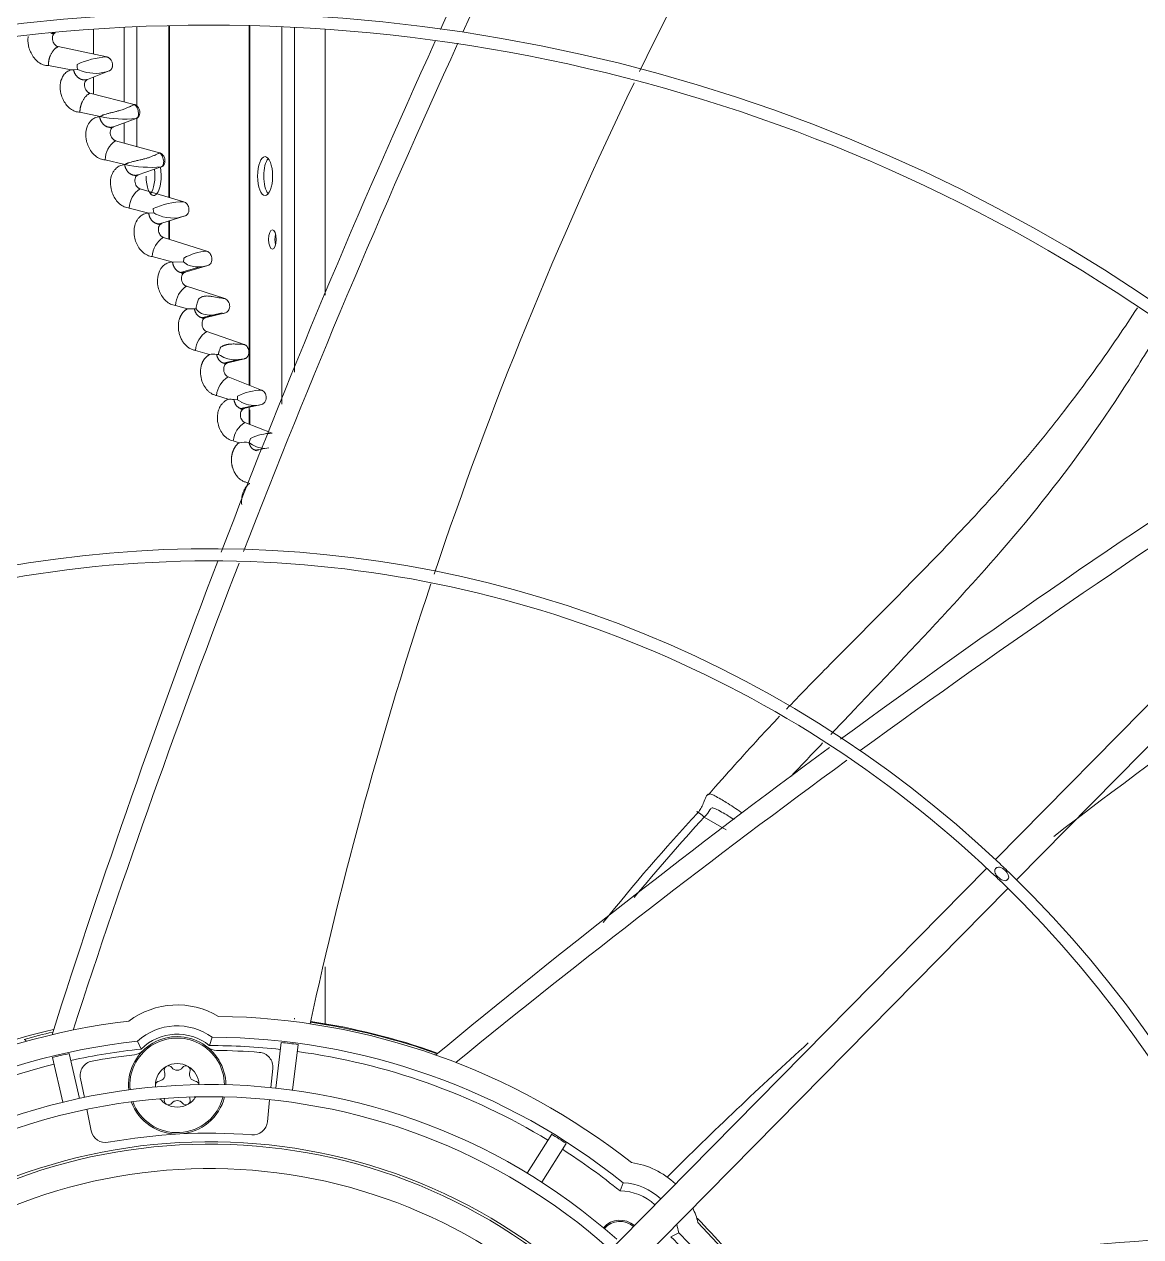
# Model space of a CAD drawing. Header units: millimetres. Extents: x 113490 to 142599, y -20467 to 115.
# Drawn here: x 131258.2 to 131487.5, y -11265.2 to -11016.3 of the extents above; entities that cross this region are included whole.
import ezdxf

# ---------------------------------------------------------------- set-up
doc = ezdxf.new("R2010")
doc.units = ezdxf.units.MM
doc.layers.add('DV3_0', color=7, linetype='Continuous')

msp = doc.modelspace()

# ---------------------------------------------------------------- linework, layer by layer
at = {"layer": 'DV3_0', "color": 7, "linetype": 'Continuous', "lineweight": 15}
for p, q in [((131272.43, -11022.44), (131272.43, -11017.32)), ((131288.09, -11051.89), (131288.09, -11016.59)), ((131304.39, -11016.59), (131304.39, -11090.41)), ((131320.05, -11071.94), (131320.05, -11017.32)), ((131265.19, -11020.9), (131275.19, -11023.02)), ((131263.21, -11024.81), (131267.87, -11025.66)), ((131269.11, -11025.08), (131269.1, -11024.59)), ((131269.18, -11025.58), (131269.11, -11025.08)), ((131269.18, -11025.58), (131268.37, -11025.66)), ((131270.35, -11026.02), (131269.18, -11025.58)), ((131275.67, -11025.89), (131271.26, -11027.62)), ((131272.43, -11030.64), (131272.43, -11027.16)), ((131271.74, -11030.47), (131280.84, -11032.77)), ((131610.36, -11032.9), (131457.62, -11187.79)), ((131269.67, -11034.38), (131273.8, -11035.28)), ((131273.8, -11035.28), (131273.72, -11035.3)), ((131281.24, -11035.65), (131276.58, -11037.37)), ((131461.94, -11191.95), (131614.66, -11037.08)), ((131276.99, -11040.22), (131286.03, -11042.71)), ((131274.86, -11044.17), (131278.91, -11045.12)), ((131278.91, -11045.12), (131278.86, -11045.13)), ((131286.37, -11045.59), (131281.66, -11047.22)), ((131282.01, -11050.09), (131291, -11052.76)), ((131279.81, -11054.05), (131283.84, -11055.07)), ((131283.84, -11055.07), (131283.79, -11055.09)), ((131284.82, -11055.04), (131283.84, -11055.07)), ((131284.72, -11054.35), (131284.71, -11054.16)), ((131284.75, -11054.64), (131284.72, -11054.35)), ((131284.82, -11055.04), (131284.75, -11054.64)), ((131285.28, -11055.27), (131284.82, -11055.04)), ((131291.27, -11055.65), (131286.51, -11057.18)), ((131288.09, -11060.47), (131288.09, -11056.68)), ((131286.8, -11060.06), (131295.74, -11062.92)), ((131284.53, -11064.02), (131288.56, -11065.12)), ((131290.95, -11065.09), (131288.69, -11065.13)), ((131290.31, -11067.3), (131294.34, -11066.12)), ((131295.94, -11065.83), (131291.3, -11067.21)), ((131291.54, -11070.1), (131299.41, -11072.63)), ((131289.28, -11074.03), (131291.79, -11074.72)), ((131293.18, -11074.72), (131291.79, -11074.72)), ((131293.53, -11074.72), (131293.17, -11074.72)), ((131294.63, -11076.57), (131298.9, -11075.59)), ((131299.54, -11075.56), (131295.57, -11076.49)), ((131295.71, -11079.4), (131303.39, -11082.05)), ((131293.4, -11083.28), (131296.27, -11084.12)), ((131298.14, -11084.11), (131297.75, -11084.11)), ((131298.52, -11084.34), (131298.14, -11084.11)), ((131298.27, -11083.34), (131298.38, -11083.07)), ((131299.14, -11085.89), (131301.93, -11085.23)), ((131303.47, -11084.98), (131300.03, -11085.81)), ((131303.47, -11084.98), (131301.63, -11085.24)), ((131300.09, -11088.72), (131306.98, -11091.43)), ((131297.71, -11092.53), (131300.09, -11093.31)), ((131302.03, -11093.03), (131302.04, -11092.64)), ((131302.05, -11093.4), (131301.3, -11093.36)), ((131302.05, -11093.4), (131302.03, -11093.03)), ((131302.78, -11093.86), (131302.05, -11093.4)), ((131302.61, -11095.2), (131305.48, -11094.58)), ((131306.97, -11094.36), (131303.51, -11095.13)), ((131304.39, -11094.82), (131304.39, -11098.4)), ((131303.52, -11098.06), (131309.16, -11100.29)), ((131301.13, -11101.84), (131302.34, -11102.24)), ((131304.4, -11102.19), (131304.52, -11101.75)), ((131304.52, -11101.75), (131304.68, -11101.34)), ((131305.58, -11103.73), (131308.46, -11103.28)), ((131303.87, -11110.37), (131304.54, -11110.61)), ((131397.85, -11179.08), (131402.33, -11181.72)), ((131455.86, -11189.57), (131305.36, -11342.19)), ((131310.28, -11345.75), (131460.19, -11193.73)), ((131320.05, -11221.52), (131320.05, -11209.81)), ((131296.24, -11225.99), (131296.81, -11224.29)), ((131282.23, -11226.72), (131281.48, -11225.09)), ((131311.01, -11225.36), (131309.86, -11234.73)), ((131314.48, -11225.79), (131313.33, -11235.15)), ((131264.07, -11228.43), (131266.19, -11237.63)), ((131267.48, -11227.64), (131269.6, -11236.84)), ((131309.26, -11230.68), (131308.86, -11234.62)), ((131270.58, -11236.63), (131269.77, -11232.75)), ((131308.61, -11237.11), (131308.16, -11241.63)), ((131272.01, -11243.52), (131271.09, -11239.08)), ((131366.52, -11244.21), (131361.52, -11252.22)), ((131369.49, -11246.07), (131364.49, -11254.07)), ((131380.57, -11255.85), (131381.19, -11254.17)), ((131390.99, -11265.24), (131392.6, -11264.44))]:
    msp.add_line(p, q, dxfattribs=at)
at = {"layer": 'DV3_0', "color": 7, "linetype": 'Continuous', "lineweight": 20}
for p, q in [((131278.74, -11032.24), (131278.74, -11016.94)), ((131281.36, -11033.06), (131281.36, -11016.81)), ((131287.93, -11051.84), (131287.93, -11016.59)), ((131304.55, -11090.47), (131304.55, -11016.59)), ((131311.12, -11094.34), (131311.12, -11016.81)), ((131313.74, -11087.77), (131313.74, -11016.94)), ((131278.74, -11040.7), (131278.74, -11036.57)), ((131281.36, -11041.42), (131281.36, -11035.57)), ((131287.93, -11060.42), (131287.93, -11056.73)), ((131304.55, -11098.47), (131304.55, -11095.49)), ((131313.74, -11220.58), (131313.74, -11220.38))]:
    msp.add_line(p, q, dxfattribs=at)
at = {"layer": 'DV3_0', "color": 7, "linetype": 'Continuous', "lineweight": 15}
for centre, radius, start, end in [((131296.24, -11359.99), 551.5, 15.4775, 74.5225), ((131296.24, -11359.99), 456, 45.9967, 135.345), ((131296.24, -11359.99), 453.5, 90, 135.5593), ((131296.24, -11359.99), 453.5, 45.9921, 90), ((133017.83, -11783.04), 1840.9, 151.96336, 155.42218), ((133095.01, -11818.41), 1921.39, 152.07515, 155.37903), ((131296.24, -11359.99), 457, 46.1533, 71.5308), ((132169.24, -11406.96), 872.25, 146.8819, 154.10499), ((131296.24, -11359.99), 346, 46.4603, 135.3186), ((131296.24, -11359.99), 343.5, 90, 135.6595), ((131296.24, -11359.99), 343.5, 46.1768, 90), ((131264.26, -11017.29), 1.01, 237.3185, 274.2111), ((133017.83, -11783.04), 1840.9, 155.5057, 159.04474), ((133095.01, -11818.41), 1921.39, 155.45411, 158.83061), ((131276.03, -11038.94), 15.94, 93.0225, 115.8037), ((131268.18, -11031.74), 6.08, 88.2156, 92.9435), ((131272.83, -11018.02), 8.37, 252.8205, 289.8805), ((132169.24, -11406.96), 872.25, 154.27465, 161.43083), ((131278.77, -11010.44), 25.33, 258.6846, 275.5926), ((131276.17, -11036.72), 0.892, 234.0269, 274.1956), ((131279.54, -11044.15), 4.67, 122.9395, 180.3161), ((131284.19, -11020.86), 24.83, 257.7251, 275.0524), ((131281.24, -11046.62), 0.85, 232.3055, 274.4729), ((131284.63, -11054.13), 4.82, 122.93, 179.0377), ((131291.15, -11068.3), 15.54, 90.5595, 114.5067), ((131288.72, -11048.53), 7.57, 242.9588, 289.7405), ((131286.08, -11056.64), 0.798, 230.1456, 274.5886), ((131289.44, -11064.19), 4.91, 122.562, 177.9785), ((131288.28, -11068.84), 3.73, 83.6363, 85.6103), ((131297.38, -11065.36), 6.43, 173.7436, 177.5751), ((131296.53, -11065.28), 5.58, 169.9864, 173.5772), ((131296.28, -11073.44), 10.53, 92.977, 119.9222), ((131294.18, -11074.23), 4.9, 122.5708, 177.6361), ((131298.79, -11074.97), 5.25, 155.3579, 164.2643), ((131299.19, -11075.1), 5.67, 164.1449, 176.1971), ((131295.57, -11073.5), 2.38, 211.0548, 246.3315), ((131296.64, -11069.94), 6.08, 250.5416, 281.6366), ((131296.47, -11064.61), 11.37, 277.0844, 285.6697), ((131298.39, -11083.62), 5, 122.4652, 176.1927), ((131304.04, -11085.54), 6.18, 151.3363, 156.4381), ((131297.08, -11089.99), 5.93, 83.4895, 97.7815), ((131301.83, -11078.67), 6.57, 239.7121, 268.2407), ((131302.86, -11093.1), 5.19, 122.293, 173.6198), ((131307.06, -11102.41), 10.97, 90.3743, 117.168), ((131300.45, -11099.24), 5.93, 81.7806, 93.4834), ((131305.47, -11089.15), 5.43, 240.2883, 286.0903), ((131306.28, -11102.44), 5.18, 122.1683, 173.2983), ((132515.82, -12646.64), 1840.9, 122.79433, 126.30553), ((131303.52, -11108.08), 5.96, 81.5356, 101.4495), ((131307.88, -11097.9), 5.52, 230.9286, 267.3042), ((131309.26, -11110.75), 10.47, 90.5253, 115.9355), ((132561.63, -12718.12), 1921.39, 122.74609, 126.08801), ((131296.24, -11359.99), 236, 46.5586, 135.2674), ((131296.24, -11359.99), 233.5, 90, 135.7261), ((133017.83, -11783.04), 1840.9, 159.10826, 162.31372), ((133095.01, -11818.41), 1921.39, 158.90776, 161.94183), ((131296.24, -11359.99), 233.5, 46.5418, 90), ((132005.25, -11871.46), 872.22, 121.56134, 127.88902), ((132169.24, -11406.96), 872.25, 161.57137, 167.7255), ((132515.82, -12646.64), 1840.9, 126.39449, 129.58672), ((132561.63, -12718.12), 1921.39, 126.18988, 129.21483), ((131698.32, -11457.86), 411.46, 137.1813, 141.3215), ((131708.1, -11463.88), 421.15, 137.4489, 140.4249), ((131296.24, -11359.99), 236, 45.7307, 46.5586), ((131296.24, -11359.99), 233.5, 45.8392, 46.5418), ((131296.24, -11359.99), 236, 45.7088, 45.7307), ((131296.24, -11359.99), 236, 317.0271, 45.7088), ((131296.24, -11359.99), 233.5, 316.4663, 45.8392), ((131289.64, -11234.16), 16.5, 59.1138, 126.8862), ((131296.24, -11359.99), 140, 96.7677, 134.2323), ((131289.64, -11234.16), 12.2, 54.0148, 131.9852), ((131296.24, -11359.99), 140, 51.7677, 89.2323), ((131296.24, -11359.99), 140.5, 70.6035, 81.4839), ((131292.49, -11348.69), 129.1, 102.6466, 114.718), ((131296.24, -11359.99), 140.5, 103.2172, 105.6896), ((131289.64, -11234.16), 10, 0.7258, 185.2742), ((131289.64, -11234.16), 10.5, 51.1098, 134.8902), ((131296.24, -11359.99), 135.7, 51.2429, 89.7571), ((131296.24, -11359.99), 135.7, 96.2429, 134.7571), ((131296.24, -11359.99), 134, 95.9991, 102.2517), ((131280.52, -11224.9), 3, 276.6363, 314.568), ((131297.75, -11224), 3, 231.432, 269.3637), ((131296.24, -11359.99), 134, 83.7483, 90.0009), ((131296.24, -11359.99), 133, 85.5723, 89.3637), ((132005.25, -11871.46), 872.22, 132.21456, 134.84001), ((131272.71, -11232.14), 3, 100.4277, 191.75), ((131296.24, -11359.99), 133, 96.6363, 100.4277), ((131289.64, -11234.16), 4.48, 90, 120), ((131289.64, -11234.16), 4.47, 60, 90), ((131306.27, -11230.38), 3, 354.25, 85.5723), ((131296.24, -11359.99), 134, 58.7483, 82.2517), ((131296.24, -11359.99), 134, 103.7483, 127.2517), ((131289.64, -11234.16), 4.47, 120, 180), ((131285.77, -11231.93), 1.36, 277.5224, 22.4776), ((131287.85, -11231.06), 0.895, 120, 202.4776), ((131287.85, -11231.06), 0.895, 37.5224, 120), ((131289.64, -11229.69), 1.36, 217.5224, 322.4776), ((131291.43, -11231.06), 0.895, 60, 142.4776), ((131289.64, -11234.16), 4.48, 1.9825, 60), ((131291.43, -11231.06), 0.895, 337.5224, 60), ((131293.52, -11231.93), 1.36, 157.5224, 262.4776), ((131296.24, -11359.99), 126, 48.3991, 135.1791), ((131286.06, -11234.16), 0.895, 97.5224, 180), ((131289.64, -11234.16), 4.47, 180, 184.0175), ((131286.06, -11234.16), 0.895, 180, 200.2402), ((131293.22, -11234.16), 0.895, 9.9487, 82.4776), ((131296.24, -11359.99), 123.5, 90, 135.9997), ((131289.64, -11234.16), 10, 199.6905, 346.3095), ((131289.64, -11234.16), 4.47, 217.8113, 240), ((131287.85, -11237.26), 0.895, 157.5224, 240), ((131285.77, -11236.4), 1.36, 337.5224, 341.5363), ((131289.64, -11234.16), 4.48, 300, 328.1887), ((131291.43, -11237.26), 0.895, 300, 22.4776), ((131293.52, -11236.4), 1.36, 186.618, 202.4776), ((131296.24, -11359.99), 123.5, 48.3006, 90), ((131287.85, -11237.26), 0.895, 240, 322.4776), ((131289.64, -11234.16), 4.48, 240, 300), ((131289.64, -11238.64), 1.36, 37.5224, 142.4776), ((131291.43, -11237.26), 0.895, 217.5224, 300), ((131305.17, -11241.33), 3, 265.6946, 354.25), ((131274.95, -11242.91), 3, 191.75, 280.3054), ((131296.24, -11359.99), 116, 85.6946, 100.3054), ((131296.24, -11359.99), 114.25, 48.4114, 135.1695), ((131296.24, -11359.99), 113.75, 48.4247, 135.086), ((131296.24, -11359.99), 134, 50.9991, 57.2517), ((131380.55, -11266.35), 16.5, 46.3964, 81.8862), ((131380.55, -11266.35), 12.2, 46.7471, 86.9852), ((131380.55, -11266.35), 10.5, 46.9653, 89.8902), ((131380.55, -11266.35), 16.5, 14.1138, 25.142), ((131380.55, -11266.35), 4.5, 49.0529, 138), ((131296.24, -11359.99), 140.5, 37.8001, 44.5323), ((131380.55, -11266.35), 4.25, 49.2681, 138.9663), ((131380.55, -11266.35), 12.2, 9.0148, 17.4816), ((131296.24, -11359.99), 135.7, 6.2429, 44.7571), ((131296.24, -11359.99), 140, 6.7677, 44.2323), ((131296.24, -11359.99), 134, 38.7483, 45.0009), ((131626.61, -13101.74), 1840.9, 93.67624, 96.85972)]:
    msp.add_arc(centre, radius, start, end, dxfattribs=at)
at = {"layer": 'DV3_0', "color": 7, "linetype": 'Continuous', "lineweight": 20}
for centre, radius, start, end in [((131296.24, -11359.99), 461.75, 46.1456, 74.9574), ((131296.24, -11359.99), 140.35, 70.5208, 81.4905), ((131289.64, -11234.16), 9.71, 0.7926, 185.2074), ((131289.64, -11234.16), 9.71, 200.0694, 345.9306), ((131296.24, -11359.99), 108.75, 48.5638, 135.4011)]:
    msp.add_arc(centre, radius, start, end, dxfattribs=at)
at = {"layer": 'DV3_0', "color": 7, "linetype": 'Continuous', "lineweight": 15}
for centre, major_axis in [((131307.68, -11047.49), (0, -4)), ((131309.19, -11060.49), (0, -2))]:
    msp.add_ellipse(centre, major_axis=major_axis, ratio=0.386711, dxfattribs=at)
for centre, major_axis, ratio, start_param, end_param in [((131308.97, -11047.49), (0, -4), 0.386711, 3.572097, 5.852681), ((131284.8, -11047.49), (0, -4), 0.386711, 4.712389, 6.283185), ((131283.51, -11047.49), (0, -4), 0.386711, 0.430504, 1.935039), ((131284.8, -11047.49), (0, -4), 0.386711, 0, 2.053466), ((131310.48, -11060.49), (0, -2), 0.386711, 4.129099, 5.295679), ((131312.25, -11229.6), (21.65, -2.66), 0.186545, 1.490488, 1.651105), ((131266.69, -11231.99), (21.26, 4.91), 0.186545, 1.490488, 1.651105), ((131365.85, -11248.58), (18.5, -11.56), 0.186545, 1.490488, 1.651105)]:
    msp.add_ellipse(centre, major_axis=major_axis, ratio=ratio, start_param=start_param, end_param=end_param, dxfattribs=at)
at = {"layer": 'DV3_0', "color": 7, "linetype": 'Continuous', "lineweight": 20}
msp.add_ellipse((131258.38, -11225.21), major_axis=(-0.135, 0.481), ratio=0.498743, start_param=4.711945, end_param=6.283185, dxfattribs=at)
at = {"layer": 'DV3_0', "color": 7, "linetype": 'Continuous', "lineweight": 15}
for points, knots in [([(131263.69, -11018.15), (131263.73, -11018.16), (131263.81, -11018.17), (131263.92, -11018.17), (131264.05, -11018.17), (131264.17, -11018.16), (131264.3, -11018.15), (131264.42, -11018.12), (131264.54, -11018.09), (131264.62, -11018.07), (131264.66, -11018.05)], [0.7345722, 0.7345722, 0.7345722, 0.7345722, 0.7635849, 0.797214, 0.8309102, 0.8646595, 0.8984503, 0.9322737, 0.9661242, 1, 1, 1, 1]), ([(131264.66, -11018.05), (131264.64, -11018.06), (131264.59, -11018.08), (131264.52, -11018.12), (131264.46, -11018.16), (131264.4, -11018.21), (131264.31, -11018.3), (131264.2, -11018.44), (131264.1, -11018.64), (131264.04, -11018.88), (131264, -11019.23), (131264.06, -11019.7), (131264.25, -11020.12), (131264.44, -11020.4), (131264.58, -11020.56), (131264.73, -11020.69), (131264.88, -11020.78), (131265.04, -11020.86), (131265.14, -11020.89), (131265.19, -11020.9)], [0, 0, 0, 0, 0.024624, 0.049155, 0.073731, 0.098492, 0.123573, 0.188662, 0.254835, 0.324776, 0.395743, 0.542434, 0.68507, 0.744419, 0.803054, 0.853511, 0.90333, 0.951912, 1, 1, 1, 1]), ([(131259.05, -11018.83), (131259.03, -11018.98), (131258.95, -11019.73), (131259.1, -11020.9), (131259.6, -11022.24), (131260.25, -11023.27), (131261.1, -11024.13), (131262.13, -11024.72), (131262.85, -11024.78), (131263.21, -11024.81)], [0.3618158, 0.3618158, 0.3618158, 0.3618158, 0.3973455, 0.5388105, 0.6262607, 0.7173174, 0.8104477, 0.9044658, 1, 1, 1, 1]), ([(131263.21, -11024.81), (131263.21, -11024.76), (131263.2, -11024.64), (131263.21, -11024.48), (131263.22, -11024.32), (131263.23, -11024.16), (131263.25, -11024.02), (131263.27, -11023.88), (131263.29, -11023.75), (131263.31, -11023.63), (131263.34, -11023.51), (131263.36, -11023.41), (131263.39, -11023.31), (131263.42, -11023.22), (131263.44, -11023.13), (131263.47, -11023.06), (131263.5, -11022.99), (131263.52, -11022.92), (131263.54, -11022.87), (131263.56, -11022.82), (131263.58, -11022.78), (131263.59, -11022.74), (131263.6, -11022.71), (131263.61, -11022.69), (131263.62, -11022.68), (131263.66, -11022.58), (131263.75, -11022.4), (131263.88, -11022.17), (131264.02, -11021.95), (131264.16, -11021.75), (131264.31, -11021.58), (131264.46, -11021.43), (131264.61, -11021.29), (131264.76, -11021.17), (131264.9, -11021.07), (131265.05, -11020.98), (131265.15, -11020.93), (131265.19, -11020.9)], [0, 0, 0, 0, 0.034247, 0.066998, 0.098291, 0.128152, 0.156601, 0.183653, 0.209318, 0.233601, 0.256508, 0.27804, 0.298197, 0.31698, 0.334386, 0.350413, 0.365059, 0.378321, 0.390195, 0.400677, 0.409765, 0.417455, 0.423745, 0.428631, 0.432112, 0.434187, 0.49402, 0.552, 0.608212, 0.662712, 0.715543, 0.766744, 0.816357, 0.864431, 0.911021, 0.956188, 1, 1, 1, 1]), ([(131275.19, -11023.02), (131275.22, -11023.03), (131275.29, -11023.04), (131275.38, -11023.08), (131275.47, -11023.11), (131275.57, -11023.17), (131275.7, -11023.25), (131275.9, -11023.42), (131276.08, -11023.65), (131276.23, -11023.95), (131276.32, -11024.21), (131276.37, -11024.49), (131276.38, -11024.76), (131276.35, -11025.03), (131276.27, -11025.27), (131276.16, -11025.49), (131276.04, -11025.65), (131275.91, -11025.76), (131275.8, -11025.84), (131275.71, -11025.87), (131275.67, -11025.89)], [0, 0, 0, 0, 0.028272, 0.055544, 0.081933, 0.107568, 0.154556, 0.202641, 0.315382, 0.382024, 0.454683, 0.525592, 0.597115, 0.668375, 0.7388, 0.807176, 0.875116, 0.917708, 0.959123, 1, 1, 1, 1]), ([(131267.87, -11025.66), (131267.7, -11025.72), (131267.38, -11025.82), (131266.97, -11026.08), (131266.61, -11026.39), (131266.32, -11026.73), (131266.1, -11027.1), (131265.74, -11027.86), (131265.51, -11029.17), (131265.77, -11030.76), (131266.3, -11032.01), (131266.92, -11032.95), (131267.73, -11033.72), (131268.67, -11034.27), (131269.34, -11034.34), (131269.67, -11034.38)], [0, 0, 0, 0, 0.048864, 0.095129, 0.13896, 0.180413, 0.219499, 0.256141, 0.404018, 0.547159, 0.634107, 0.723737, 0.814827, 0.906766, 1, 1, 1, 1]), ([(131268.37, -11025.66), (131268.38, -11025.71), (131268.4, -11025.8), (131268.44, -11025.94), (131268.48, -11026.07), (131268.53, -11026.2), (131268.59, -11026.33), (131268.65, -11026.45), (131268.72, -11026.57), (131268.79, -11026.69), (131268.87, -11026.8), (131268.95, -11026.9), (131269.03, -11027), (131269.12, -11027.1), (131269.22, -11027.18), (131269.31, -11027.27), (131269.41, -11027.34), (131269.52, -11027.41), (131269.62, -11027.48), (131269.73, -11027.53), (131269.84, -11027.58), (131269.96, -11027.63), (131270.07, -11027.66), (131270.19, -11027.69), (131270.31, -11027.71), (131270.43, -11027.73), (131270.55, -11027.73), (131270.67, -11027.73), (131270.79, -11027.73), (131270.91, -11027.71), (131271.03, -11027.69), (131271.15, -11027.66), (131271.22, -11027.63), (131271.26, -11027.62)], [0, 0, 0, 0, 0.030384, 0.060748, 0.091135, 0.121579, 0.15211, 0.182752, 0.213525, 0.244442, 0.275515, 0.306752, 0.338161, 0.369745, 0.401509, 0.433456, 0.46559, 0.497915, 0.530435, 0.563144, 0.596034, 0.629096, 0.662315, 0.695677, 0.729167, 0.762768, 0.796466, 0.830245, 0.864093, 0.897998, 0.931954, 0.965955, 1, 1, 1, 1]), ([(131271.26, -11027.62), (131271.2, -11027.65), (131271.09, -11027.7), (131270.88, -11027.88), (131270.68, -11028.2), (131270.59, -11028.7), (131270.65, -11029.25), (131270.85, -11029.74), (131271.12, -11030.1), (131271.38, -11030.31), (131271.58, -11030.42), (131271.69, -11030.45), (131271.74, -11030.47)], [0, 0, 0, 0, 0.062102, 0.12489, 0.256734, 0.397285, 0.543216, 0.684976, 0.802585, 0.903031, 0.951697, 1, 1, 1, 1]), ([(131269.67, -11034.38), (131269.67, -11034.32), (131269.67, -11034.21), (131269.68, -11034.04), (131269.7, -11033.87), (131269.72, -11033.72), (131269.74, -11033.57), (131269.76, -11033.43), (131269.79, -11033.29), (131269.82, -11033.17), (131269.85, -11033.05), (131269.88, -11032.94), (131269.91, -11032.84), (131269.94, -11032.74), (131269.97, -11032.66), (131270, -11032.58), (131270.03, -11032.51), (131270.06, -11032.44), (131270.08, -11032.39), (131270.1, -11032.34), (131270.12, -11032.3), (131270.14, -11032.26), (131270.15, -11032.23), (131270.16, -11032.21), (131270.17, -11032.19), (131270.22, -11032.09), (131270.31, -11031.91), (131270.46, -11031.66), (131270.62, -11031.43), (131270.78, -11031.23), (131270.94, -11031.05), (131271.1, -11030.9), (131271.26, -11030.76), (131271.42, -11030.65), (131271.58, -11030.55), (131271.69, -11030.49), (131271.74, -11030.47)], [0, 0, 0, 0, 0.035273, 0.069011, 0.10125, 0.132017, 0.161329, 0.189202, 0.215643, 0.24066, 0.264255, 0.286432, 0.307189, 0.326528, 0.344447, 0.360943, 0.376014, 0.389658, 0.40187, 0.412649, 0.421991, 0.429892, 0.436351, 0.441364, 0.44493, 0.447047, 0.511167, 0.573116, 0.632997, 0.690884, 0.746841, 0.800927, 0.853208, 0.90376, 0.952661, 1, 1, 1, 1]), ([(131273.8, -11035.28), (131273.84, -11035.25), (131273.93, -11035.19), (131274.07, -11035.12), (131274.22, -11035.04), (131274.38, -11034.97), (131274.65, -11034.87), (131275.09, -11034.72), (131275.7, -11034.56), (131276.3, -11034.41), (131276.8, -11034.29), (131277.27, -11034.17), (131277.77, -11034.04), (131278.28, -11033.88), (131278.69, -11033.74), (131279.02, -11033.62), (131279.33, -11033.49), (131279.62, -11033.36), (131279.89, -11033.23), (131280.16, -11033.11), (131280.4, -11032.98), (131280.63, -11032.87), (131280.77, -11032.81), (131280.84, -11032.77)], [0, 0, 0, 0, 0.02239, 0.045542, 0.069487, 0.094252, 0.119858, 0.19121, 0.284759, 0.376509, 0.443355, 0.485065, 0.569332, 0.642591, 0.687514, 0.730371, 0.771441, 0.81104, 0.849517, 0.887246, 0.924627, 0.962072, 1, 1, 1, 1]), ([(131280.84, -11032.77), (131280.87, -11032.78), (131280.92, -11032.79), (131281, -11032.82), (131281.08, -11032.86), (131281.18, -11032.92), (131281.31, -11033), (131281.46, -11033.13), (131281.59, -11033.28), (131281.78, -11033.55), (131281.91, -11033.88), (131281.97, -11034.25), (131281.97, -11034.52), (131281.93, -11034.79), (131281.86, -11035.03), (131281.74, -11035.25), (131281.61, -11035.41), (131281.48, -11035.52), (131281.36, -11035.6), (131281.28, -11035.63), (131281.24, -11035.65)], [0, 0, 0, 0, 0.024123, 0.048338, 0.072771, 0.097546, 0.147172, 0.197151, 0.252995, 0.309556, 0.44801, 0.519109, 0.59083, 0.663237, 0.734728, 0.803122, 0.871248, 0.914926, 0.957627, 1, 1, 1, 1]), ([(131280.84, -11032.77), (131281.01, -11032.87), (131281.19, -11033.08), (131281.49, -11033.61), (131281.61, -11033.94), (131281.71, -11034.59), (131281.7, -11034.91), (131281.56, -11035.41), (131281.42, -11035.58), (131281.24, -11035.65)], [0, 0, 0, 0, 0.25, 0.25, 0.5, 0.5, 0.75, 0.75, 1, 1, 1, 1]), ([(131273.72, -11035.3), (131273.54, -11035.32), (131273.21, -11035.36), (131272.75, -11035.53), (131272.37, -11035.74), (131272.05, -11035.99), (131271.79, -11036.26), (131271.59, -11036.52), (131271.18, -11037.18), (131270.8, -11038.44), (131270.93, -11040.1), (131271.38, -11041.45), (131271.99, -11042.51), (131272.81, -11043.38), (131273.8, -11044.01), (131274.51, -11044.12), (131274.86, -11044.17)], [0, 0, 0, 0, 0.047122, 0.090496, 0.130241, 0.166434, 0.199058, 0.22806, 0.253363, 0.40011, 0.539149, 0.628436, 0.720179, 0.813041, 0.906165, 1, 1, 1, 1]), ([(131273.72, -11035.3), (131273.73, -11035.35), (131273.75, -11035.45), (131273.78, -11035.59), (131273.82, -11035.73), (131273.87, -11035.87), (131273.92, -11036), (131273.98, -11036.13), (131274.04, -11036.25), (131274.11, -11036.37), (131274.18, -11036.49), (131274.26, -11036.6), (131274.35, -11036.7), (131274.44, -11036.8), (131274.53, -11036.9), (131274.62, -11036.98), (131274.72, -11037.06), (131274.83, -11037.14), (131274.93, -11037.2), (131275.04, -11037.26), (131275.15, -11037.32), (131275.27, -11037.36), (131275.38, -11037.4), (131275.5, -11037.43), (131275.62, -11037.46), (131275.74, -11037.47), (131275.86, -11037.48), (131275.98, -11037.48), (131276.1, -11037.47), (131276.22, -11037.46), (131276.34, -11037.44), (131276.46, -11037.41), (131276.54, -11037.38), (131276.58, -11037.37)], [0, 0, 0, 0, 0.030635, 0.061224, 0.091813, 0.122439, 0.153133, 0.183919, 0.214818, 0.245844, 0.27701, 0.308323, 0.339791, 0.371419, 0.40321, 0.435168, 0.467299, 0.499607, 0.532097, 0.564763, 0.597599, 0.630594, 0.663734, 0.697006, 0.730393, 0.763879, 0.797449, 0.831089, 0.864786, 0.898531, 0.932316, 0.966139, 1, 1, 1, 1]), ([(131276.58, -11037.37), (131276.52, -11037.39), (131276.4, -11037.45), (131276.19, -11037.62), (131275.98, -11037.94), (131275.88, -11038.44), (131275.93, -11038.98), (131276.12, -11039.47), (131276.39, -11039.85), (131276.64, -11040.06), (131276.84, -11040.17), (131276.94, -11040.21), (131276.99, -11040.22)], [0, 0, 0, 0, 0.06232, 0.125349, 0.257498, 0.397954, 0.54335, 0.684485, 0.801986, 0.902662, 0.951486, 1, 1, 1, 1]), ([(131278.91, -11045.12), (131278.95, -11045.09), (131279.04, -11045.04), (131279.19, -11044.96), (131279.34, -11044.89), (131279.51, -11044.82), (131279.78, -11044.72), (131280.23, -11044.58), (131280.85, -11044.43), (131281.47, -11044.28), (131281.97, -11044.17), (131282.45, -11044.06), (131282.96, -11043.94), (131283.47, -11043.79), (131283.89, -11043.65), (131284.21, -11043.53), (131284.52, -11043.41), (131284.82, -11043.29), (131285.09, -11043.16), (131285.35, -11043.04), (131285.6, -11042.92), (131285.83, -11042.81), (131285.96, -11042.74), (131286.03, -11042.71)], [0, 0, 0, 0, 0.022591, 0.045965, 0.070153, 0.095183, 0.121079, 0.193087, 0.287972, 0.379275, 0.446421, 0.489214, 0.573272, 0.646377, 0.691029, 0.733567, 0.774271, 0.81346, 0.851488, 0.88874, 0.925625, 0.962567, 1, 1, 1, 1]), ([(131286.03, -11042.71), (131286.06, -11042.72), (131286.11, -11042.73), (131286.19, -11042.76), (131286.27, -11042.8), (131286.38, -11042.86), (131286.5, -11042.95), (131286.65, -11043.08), (131286.78, -11043.24), (131286.96, -11043.51), (131287.08, -11043.84), (131287.14, -11044.2), (131287.13, -11044.48), (131287.09, -11044.74), (131287.01, -11044.99), (131286.89, -11045.2), (131286.75, -11045.36), (131286.62, -11045.47), (131286.5, -11045.54), (131286.42, -11045.57), (131286.37, -11045.59)], [0, 0, 0, 0, 0.024221, 0.048526, 0.073043, 0.097896, 0.147641, 0.197716, 0.253529, 0.310059, 0.447944, 0.518776, 0.590268, 0.662595, 0.734061, 0.802568, 0.870843, 0.914661, 0.957497, 1, 1, 1, 1]), ([(131286.03, -11042.71), (131286.21, -11042.81), (131286.39, -11043.02), (131286.68, -11043.56), (131286.79, -11043.9), (131286.89, -11044.55), (131286.87, -11044.86), (131286.71, -11045.36), (131286.56, -11045.53), (131286.37, -11045.59)], [0, 0, 0, 0, 0.25, 0.25, 0.5, 0.5, 0.75, 0.75, 1, 1, 1, 1]), ([(131278.86, -11045.13), (131278.68, -11045.15), (131278.33, -11045.19), (131277.87, -11045.35), (131277.47, -11045.57), (131277.15, -11045.82), (131276.89, -11046.08), (131276.69, -11046.34), (131276.27, -11046.98), (131275.87, -11048.22), (131275.96, -11049.88), (131276.39, -11051.25), (131276.98, -11052.33), (131277.79, -11053.22), (131278.76, -11053.87), (131279.46, -11053.99), (131279.81, -11054.05)], [0, 0, 0, 0, 0.048442, 0.092755, 0.133055, 0.169407, 0.201787, 0.230133, 0.254365, 0.400813, 0.538758, 0.629112, 0.721369, 0.814231, 0.906977, 1, 1, 1, 1]), ([(131278.86, -11045.13), (131278.87, -11045.18), (131278.89, -11045.28), (131278.92, -11045.42), (131278.95, -11045.56), (131279, -11045.7), (131279.05, -11045.83), (131279.11, -11045.96), (131279.17, -11046.09), (131279.23, -11046.21), (131279.31, -11046.33), (131279.38, -11046.44), (131279.46, -11046.54), (131279.55, -11046.64), (131279.64, -11046.74), (131279.73, -11046.83), (131279.83, -11046.91), (131279.93, -11046.98), (131280.04, -11047.05), (131280.14, -11047.11), (131280.25, -11047.16), (131280.37, -11047.21), (131280.48, -11047.25), (131280.6, -11047.28), (131280.71, -11047.31), (131280.83, -11047.32), (131280.95, -11047.33), (131281.07, -11047.33), (131281.19, -11047.33), (131281.31, -11047.31), (131281.42, -11047.29), (131281.54, -11047.26), (131281.62, -11047.23), (131281.66, -11047.22)], [0, 0, 0, 0, 0.030734, 0.061421, 0.092104, 0.12282, 0.1536, 0.184466, 0.215439, 0.246533, 0.277759, 0.309125, 0.340636, 0.372297, 0.404113, 0.436086, 0.468222, 0.500526, 0.533002, 0.565646, 0.598452, 0.631408, 0.664503, 0.697721, 0.731048, 0.764467, 0.797965, 0.831527, 0.865142, 0.898801, 0.932497, 0.96623, 1, 1, 1, 1]), ([(131281.66, -11047.22), (131281.6, -11047.25), (131281.48, -11047.3), (131281.26, -11047.47), (131281.05, -11047.78), (131280.94, -11048.28), (131280.97, -11048.82), (131281.15, -11049.32), (131281.41, -11049.7), (131281.66, -11049.91), (131281.86, -11050.03), (131281.96, -11050.07), (131282.01, -11050.09)], [0, 0, 0, 0, 0.062549, 0.125812, 0.258284, 0.398682, 0.543566, 0.684075, 0.801456, 0.902317, 0.951347, 1, 1, 1, 1]), ([(131291, -11052.76), (131291.12, -11052.8), (131291.34, -11052.89), (131291.64, -11053.15), (131291.89, -11053.53), (131292.06, -11054.02), (131292.08, -11054.57), (131291.94, -11055.08), (131291.7, -11055.4), (131291.47, -11055.58), (131291.34, -11055.63), (131291.27, -11055.65)], [0, 0, 0, 0, 0.104422, 0.203054, 0.315004, 0.452188, 0.594733, 0.73555, 0.873812, 0.937759, 1, 1, 1, 1]), ([(131283.79, -11055.09), (131283.6, -11055.1), (131283.24, -11055.14), (131282.76, -11055.3), (131282.36, -11055.52), (131282.03, -11055.77), (131281.78, -11056.02), (131281.58, -11056.27), (131281.15, -11056.89), (131280.73, -11058.11), (131280.79, -11059.76), (131281.18, -11061.14), (131281.76, -11062.24), (131282.54, -11063.15), (131283.5, -11063.81), (131284.19, -11063.95), (131284.53, -11064.02)], [0, 0, 0, 0, 0.050205, 0.095756, 0.136766, 0.173286, 0.205281, 0.232678, 0.25539, 0.401679, 0.538547, 0.629872, 0.722586, 0.815422, 0.907786, 1, 1, 1, 1]), ([(131283.79, -11055.09), (131283.79, -11055.13), (131283.81, -11055.23), (131283.84, -11055.37), (131283.87, -11055.51), (131283.91, -11055.65), (131283.96, -11055.78), (131284.02, -11055.91), (131284.07, -11056.04), (131284.14, -11056.16), (131284.21, -11056.28), (131284.28, -11056.39), (131284.36, -11056.5), (131284.44, -11056.6), (131284.53, -11056.69), (131284.62, -11056.78), (131284.72, -11056.86), (131284.82, -11056.94), (131284.92, -11057.01), (131285.02, -11057.07), (131285.13, -11057.12), (131285.24, -11057.17), (131285.35, -11057.21), (131285.46, -11057.24), (131285.58, -11057.27), (131285.69, -11057.28), (131285.81, -11057.29), (131285.93, -11057.3), (131286.04, -11057.29), (131286.16, -11057.28), (131286.28, -11057.25), (131286.39, -11057.22), (131286.47, -11057.2), (131286.51, -11057.18)], [0, 0, 0, 0, 0.030851, 0.061651, 0.092443, 0.123263, 0.154141, 0.185099, 0.216157, 0.247329, 0.278623, 0.310048, 0.341609, 0.37331, 0.405155, 0.437146, 0.46929, 0.50159, 0.534052, 0.566673, 0.599445, 0.632359, 0.665402, 0.69856, 0.731818, 0.765162, 0.798576, 0.832048, 0.865567, 0.899125, 0.932715, 0.966339, 1, 1, 1, 1]), ([(131286.51, -11057.18), (131286.45, -11057.21), (131286.33, -11057.26), (131286.11, -11057.43), (131285.89, -11057.74), (131285.76, -11058.23), (131285.78, -11058.77), (131285.95, -11059.27), (131286.2, -11059.66), (131286.44, -11059.88), (131286.64, -11060), (131286.74, -11060.04), (131286.8, -11060.06)], [0, 0, 0, 0, 0.062812, 0.126364, 0.259394, 0.400016, 0.544658, 0.684677, 0.801948, 0.903051, 0.951597, 1, 1, 1, 1]), ([(131288.56, -11065.12), (131288.38, -11065.14), (131288.04, -11065.18), (131287.57, -11065.36), (131287.18, -11065.57), (131286.85, -11065.83), (131286.59, -11066.09), (131286.39, -11066.34), (131285.97, -11066.98), (131285.55, -11068.2), (131285.6, -11069.84), (131285.99, -11071.21), (131286.56, -11072.29), (131287.34, -11073.18), (131288.27, -11073.82), (131288.94, -11073.96), (131289.28, -11074.03)], [0, 0, 0, 0, 0.049141, 0.094092, 0.13496, 0.171784, 0.204539, 0.23317, 0.257605, 0.403931, 0.540449, 0.632484, 0.72525, 0.817543, 0.909024, 1, 1, 1, 1]), ([(131288.69, -11065.13), (131288.7, -11065.18), (131288.71, -11065.28), (131288.74, -11065.42), (131288.77, -11065.55), (131288.81, -11065.69), (131288.85, -11065.82), (131288.9, -11065.95), (131288.96, -11066.07), (131289.02, -11066.19), (131289.08, -11066.31), (131289.16, -11066.42), (131289.23, -11066.52), (131289.31, -11066.62), (131289.39, -11066.72), (131289.48, -11066.8), (131289.57, -11066.89), (131289.67, -11066.96), (131289.77, -11067.03), (131289.87, -11067.09), (131289.97, -11067.14), (131290.07, -11067.19), (131290.18, -11067.23), (131290.29, -11067.26), (131290.4, -11067.29), (131290.51, -11067.3), (131290.63, -11067.31), (131290.74, -11067.32), (131290.85, -11067.31), (131290.97, -11067.3), (131291.08, -11067.28), (131291.19, -11067.25), (131291.27, -11067.22), (131291.3, -11067.21)], [0, 0, 0, 0, 0.030903, 0.061757, 0.092606, 0.123482, 0.154416, 0.185429, 0.216539, 0.247758, 0.279095, 0.310558, 0.342151, 0.373878, 0.405741, 0.437743, 0.46989, 0.502187, 0.534638, 0.56724, 0.599989, 0.632874, 0.665883, 0.699003, 0.732219, 0.765517, 0.798883, 0.832304, 0.86577, 0.899275, 0.932814, 0.966387, 1, 1, 1, 1]), ([(131290.95, -11065.09), (131291.28, -11065.42), (131291.67, -11065.66), (131292.5, -11065.98), (131292.93, -11066.07), (131294.24, -11066.2), (131295.13, -11066.09), (131295.94, -11065.83)], [0, 0, 0, 0, 0.25, 0.25, 0.5, 0.5, 1, 1, 1, 1]), ([(131295.94, -11065.83), (131296.2, -11065.75), (131296.44, -11065.55), (131296.74, -11064.99), (131296.8, -11064.63), (131296.73, -11064.1), (131296.68, -11063.92), (131296.55, -11063.62), (131296.47, -11063.49), (131296.2, -11063.16), (131296, -11063.01), (131295.74, -11062.92)], [0, 0, 0, 0, 0.25, 0.25, 0.5, 0.5, 0.625, 0.625, 0.75, 0.75, 1, 1, 1, 1]), ([(131291.3, -11067.21), (131291.24, -11067.23), (131291.12, -11067.28), (131290.89, -11067.44), (131290.66, -11067.75), (131290.52, -11068.24), (131290.53, -11068.79), (131290.69, -11069.3), (131290.94, -11069.69), (131291.18, -11069.92), (131291.38, -11070.04), (131291.49, -11070.08), (131291.54, -11070.1)], [0, 0, 0, 0, 0.062383, 0.125326, 0.258613, 0.399122, 0.543125, 0.682116, 0.798667, 0.899797, 0.950261, 1, 1, 1, 1]), ([(131299.41, -11072.63), (131299.02, -11072.6), (131298.6, -11072.53), (131297.74, -11072.37), (131297.28, -11072.28), (131296.58, -11072.16), (131296.34, -11072.13), (131295.87, -11072.1), (131295.63, -11072.09), (131295.14, -11072.14), (131294.9, -11072.19), (131294.44, -11072.4), (131294.22, -11072.55), (131294.02, -11072.78)], [0, 0, 0, 0, 0.25, 0.25, 0.5, 0.5, 0.625, 0.625, 0.75, 0.75, 0.875, 0.875, 1, 1, 1, 1]), ([(131299.54, -11075.56), (131299.75, -11075.51), (131299.97, -11075.37), (131300.3, -11074.93), (131300.41, -11074.61), (131300.43, -11074.08), (131300.4, -11073.89), (131300.31, -11073.53), (131300.23, -11073.37), (131299.96, -11072.94), (131299.73, -11072.75), (131299.41, -11072.63)], [0, 0, 0, 0, 0.25, 0.25, 0.5, 0.5, 0.625, 0.625, 0.75, 0.75, 1, 1, 1, 1]), ([(131291.79, -11074.72), (131291.74, -11074.75), (131291.64, -11074.8), (131291.49, -11074.89), (131291.35, -11074.99), (131291.22, -11075.09), (131291.09, -11075.2), (131290.98, -11075.31), (131290.87, -11075.43), (131290.76, -11075.56), (131290.67, -11075.68), (131290.58, -11075.81), (131290.49, -11075.95), (131290.42, -11076.08), (131290.34, -11076.22), (131290.28, -11076.36), (131290.22, -11076.49), (131290.17, -11076.63), (131290.05, -11076.98), (131289.91, -11077.56), (131289.86, -11078.38), (131289.92, -11079.2), (131290.07, -11079.87), (131290.24, -11080.38), (131290.4, -11080.75), (131290.58, -11081.11), (131290.78, -11081.45), (131291.01, -11081.78), (131291.25, -11082.08), (131291.52, -11082.35), (131291.81, -11082.59), (131292.11, -11082.81), (131292.42, -11082.98), (131292.74, -11083.12), (131293.07, -11083.23), (131293.29, -11083.26), (131293.4, -11083.28)], [0, 0, 0, 0, 0.017715, 0.035156, 0.052326, 0.069229, 0.085873, 0.102262, 0.118404, 0.134304, 0.149969, 0.165394, 0.18057, 0.19549, 0.21015, 0.224545, 0.238672, 0.252532, 0.266123, 0.340487, 0.413318, 0.484312, 0.552986, 0.587561, 0.622228, 0.656954, 0.691675, 0.726322, 0.760835, 0.79523, 0.829551, 0.863797, 0.897929, 0.931953, 0.965962, 1, 1, 1, 1]), ([(131293.17, -11074.72), (131293.18, -11074.76), (131293.2, -11074.85), (131293.23, -11074.98), (131293.27, -11075.11), (131293.31, -11075.24), (131293.36, -11075.36), (131293.41, -11075.47), (131293.47, -11075.59), (131293.54, -11075.7), (131293.6, -11075.8), (131293.68, -11075.9), (131293.75, -11075.99), (131293.83, -11076.08), (131293.92, -11076.16), (131294.01, -11076.23), (131294.1, -11076.3), (131294.19, -11076.36), (131294.29, -11076.42), (131294.39, -11076.46), (131294.49, -11076.5), (131294.6, -11076.54), (131294.7, -11076.56), (131294.81, -11076.58), (131294.92, -11076.59), (131295.03, -11076.59), (131295.14, -11076.59), (131295.25, -11076.58), (131295.36, -11076.55), (131295.47, -11076.53), (131295.54, -11076.5), (131295.57, -11076.49)], [0, 0, 0, 0, 0.032614, 0.065252, 0.097952, 0.130745, 0.163655, 0.1967, 0.229895, 0.263248, 0.296767, 0.330454, 0.364311, 0.398342, 0.432546, 0.466926, 0.501487, 0.536231, 0.571155, 0.606253, 0.641513, 0.676921, 0.712464, 0.748124, 0.783887, 0.819738, 0.855665, 0.891658, 0.927712, 0.963824, 1, 1, 1, 1]), ([(131486.76, -11074.53), (131485.46, -11076.53), (131480.43, -11084.07), (131471.92, -11095.81), (131460.56, -11109.52), (131448.77, -11122.31), (131436.13, -11135.2), (131424.64, -11146.73), (131417.42, -11154.1), (131414.7, -11156.94)], [0.2462901, 0.2462901, 0.2462901, 0.2462901, 0.286371, 0.3982657, 0.4930433, 0.5876827, 0.6932241, 0.798583, 0.8652718, 0.8652718, 0.8652718, 0.8652718]), ([(131295.57, -11076.49), (131295.51, -11076.51), (131295.39, -11076.54), (131295.16, -11076.69), (131294.91, -11076.98), (131294.74, -11077.47), (131294.72, -11078.02), (131294.86, -11078.55), (131295.1, -11078.96), (131295.38, -11079.25), (131295.6, -11079.35), (131295.71, -11079.4)], [0, 0, 0, 0, 0.05997, 0.119652, 0.253572, 0.393841, 0.538208, 0.67793, 0.796111, 0.898999, 1, 1, 1, 1]), ([(131423.82, -11162.1), (131425.38, -11160.46), (131426.94, -11158.82), (131435.48, -11149.86), (131442.42, -11142.62), (131455.86, -11127.94), (131462.35, -11120.53), (131474.41, -11105.22), (131479.95, -11097.32), (131487.51, -11085.5), (131489.82, -11081.73), (131492.07, -11077.93)], [0.0971663, 0.0971663, 0.0971663, 0.0971663, 0.125, 0.125, 0.25, 0.25, 0.375, 0.375, 0.5, 0.5, 0.557529, 0.557529, 0.557529, 0.557529]), ([(131298.62, -11082.57), (131298.67, -11082.54), (131298.78, -11082.48), (131298.95, -11082.4), (131299.12, -11082.32), (131299.29, -11082.25), (131299.47, -11082.19), (131299.64, -11082.14), (131299.82, -11082.09), (131300.01, -11082.05), (131300.19, -11082.02), (131300.38, -11082), (131300.69, -11081.96), (131301.23, -11081.95), (131301.85, -11081.96), (131302.39, -11081.99), (131302.77, -11082.01), (131303.09, -11082.03), (131303.3, -11082.05), (131303.39, -11082.05)], [0, 0, 0, 0, 0.038089, 0.076072, 0.113983, 0.151854, 0.189717, 0.227605, 0.265552, 0.30359, 0.341755, 0.380079, 0.4186, 0.536848, 0.713623, 0.799402, 0.875674, 0.942505, 1, 1, 1, 1]), ([(131303.39, -11082.05), (131303.42, -11082.06), (131303.47, -11082.08), (131303.55, -11082.12), (131303.63, -11082.16), (131303.73, -11082.23), (131303.86, -11082.33), (131304.04, -11082.53), (131304.24, -11082.88), (131304.36, -11083.3), (131304.37, -11083.66), (131304.34, -11083.94), (131304.28, -11084.2), (131304.17, -11084.43), (131304.02, -11084.64), (131303.87, -11084.78), (131303.73, -11084.88), (131303.6, -11084.94), (131303.51, -11084.97), (131303.47, -11084.98)], [0, 0, 0, 0, 0.025576, 0.050828, 0.075886, 0.100887, 0.151436, 0.201506, 0.315258, 0.449485, 0.520353, 0.591225, 0.66263, 0.73384, 0.803002, 0.871846, 0.915591, 0.958096, 1, 1, 1, 1]), ([(131296.28, -11084.12), (131296.22, -11084.15), (131296.12, -11084.21), (131295.97, -11084.31), (131295.83, -11084.41), (131295.7, -11084.52), (131295.58, -11084.64), (131295.46, -11084.76), (131295.35, -11084.89), (131295.25, -11085.02), (131295.15, -11085.16), (131295.06, -11085.29), (131294.98, -11085.43), (131294.9, -11085.58), (131294.83, -11085.72), (131294.77, -11085.87), (131294.71, -11086.01), (131294.51, -11086.59), (131294.34, -11087.68), (131294.55, -11089.2), (131295.08, -11090.52), (131295.67, -11091.31), (131296.12, -11091.73), (131296.35, -11091.92), (131296.59, -11092.09), (131296.85, -11092.24), (131297.13, -11092.36), (131297.41, -11092.46), (131297.61, -11092.51), (131297.71, -11092.53)], [0, 0, 0, 0, 0.018817, 0.037348, 0.055597, 0.073569, 0.09127, 0.108708, 0.125889, 0.142819, 0.159493, 0.175902, 0.192041, 0.207905, 0.223492, 0.2388, 0.25383, 0.268582, 0.415011, 0.552776, 0.67402, 0.79141, 0.819351, 0.847915, 0.877094, 0.906873, 0.937274, 0.968319, 1, 1, 1, 1]), ([(131297.75, -11084.11), (131297.76, -11084.15), (131297.78, -11084.25), (131297.81, -11084.39), (131297.85, -11084.52), (131297.9, -11084.66), (131297.96, -11084.78), (131298.02, -11084.91), (131298.08, -11085.02), (131298.15, -11085.13), (131298.23, -11085.24), (131298.31, -11085.34), (131298.4, -11085.43), (131298.49, -11085.52), (131298.59, -11085.59), (131298.69, -11085.66), (131298.79, -11085.73), (131298.89, -11085.78), (131299, -11085.82), (131299.11, -11085.86), (131299.22, -11085.88), (131299.34, -11085.9), (131299.45, -11085.91), (131299.57, -11085.91), (131299.69, -11085.9), (131299.8, -11085.88), (131299.92, -11085.85), (131300, -11085.82), (131300.03, -11085.81)], [0, 0, 0, 0, 0.036312, 0.072675, 0.109138, 0.145736, 0.182499, 0.219445, 0.256589, 0.293938, 0.331498, 0.369271, 0.407259, 0.445463, 0.483887, 0.522537, 0.561414, 0.600511, 0.639815, 0.67931, 0.718976, 0.758793, 0.798742, 0.838804, 0.878966, 0.919219, 0.959562, 1, 1, 1, 1]), ([(131298.14, -11084.11), (131298.14, -11084.1), (131298.13, -11084.07), (131298.13, -11084.01), (131298.13, -11083.95), (131298.14, -11083.87), (131298.15, -11083.79), (131298.17, -11083.69), (131298.19, -11083.58), (131298.23, -11083.47), (131298.25, -11083.38), (131298.27, -11083.34)], [0, 0, 0, 0, 0.056086, 0.124592, 0.206444, 0.302202, 0.412239, 0.536828, 0.67619, 0.830519, 1, 1, 1, 1]), ([(131300.03, -11085.81), (131299.97, -11085.83), (131299.84, -11085.87), (131299.6, -11086.03), (131299.36, -11086.32), (131299.19, -11086.8), (131299.17, -11087.35), (131299.29, -11087.86), (131299.52, -11088.27), (131299.79, -11088.56), (131299.99, -11088.67), (131300.09, -11088.72)], [0, 0, 0, 0, 0.063606, 0.127788, 0.262263, 0.402306, 0.545436, 0.683079, 0.800209, 0.900766, 1, 1, 1, 1]), ([(131306.98, -11091.43), (131307.02, -11091.45), (131307.08, -11091.48), (131307.18, -11091.53), (131307.27, -11091.59), (131307.35, -11091.66), (131307.43, -11091.74), (131307.51, -11091.82), (131307.59, -11091.93), (131307.67, -11092.06), (131307.77, -11092.26), (131307.86, -11092.52), (131307.91, -11092.83), (131307.9, -11093.12), (131307.86, -11093.39), (131307.78, -11093.64), (131307.66, -11093.87), (131307.51, -11094.06), (131307.34, -11094.21), (131307.16, -11094.31), (131307.03, -11094.35), (131306.97, -11094.36)], [0, 0, 0, 0, 0.031417, 0.062006, 0.091951, 0.121453, 0.150719, 0.179962, 0.209396, 0.255243, 0.300893, 0.380652, 0.461696, 0.532094, 0.603004, 0.673792, 0.744016, 0.813253, 0.88202, 0.941727, 1, 1, 1, 1]), ([(131300.09, -11093.31), (131299.92, -11093.39), (131299.59, -11093.55), (131299.15, -11093.9), (131298.78, -11094.3), (131298.48, -11094.76), (131298.24, -11095.25), (131298.06, -11095.77), (131297.95, -11096.29), (131297.9, -11096.82), (131297.89, -11097.34), (131297.94, -11097.84), (131298.07, -11098.6), (131298.41, -11099.61), (131299.12, -11100.71), (131300.06, -11101.52), (131300.77, -11101.73), (131301.13, -11101.84)], [0, 0, 0, 0, 0.057149, 0.112708, 0.166865, 0.21973, 0.271209, 0.321317, 0.369954, 0.416919, 0.462187, 0.505684, 0.547208, 0.663083, 0.777602, 0.889838, 1, 1, 1, 1]), ([(131301.3, -11093.36), (131301.31, -11093.41), (131301.32, -11093.51), (131301.35, -11093.65), (131301.39, -11093.79), (131301.43, -11093.93), (131301.48, -11094.06), (131301.54, -11094.18), (131301.6, -11094.3), (131301.67, -11094.42), (131301.74, -11094.53), (131301.82, -11094.63), (131301.9, -11094.72), (131301.99, -11094.81), (131302.08, -11094.89), (131302.18, -11094.97), (131302.28, -11095.03), (131302.38, -11095.09), (131302.49, -11095.13), (131302.59, -11095.17), (131302.71, -11095.2), (131302.82, -11095.22), (131302.93, -11095.23), (131303.05, -11095.23), (131303.16, -11095.22), (131303.28, -11095.2), (131303.39, -11095.17), (131303.47, -11095.14), (131303.51, -11095.13)], [0, 0, 0, 0, 0.036459, 0.072947, 0.109516, 0.146205, 0.183044, 0.220053, 0.257249, 0.294638, 0.332226, 0.370016, 0.408009, 0.446207, 0.484616, 0.523242, 0.562089, 0.60115, 0.640412, 0.67986, 0.719474, 0.759232, 0.799116, 0.839109, 0.879197, 0.919372, 0.959637, 1, 1, 1, 1]), ([(131303.51, -11095.13), (131303.44, -11095.15), (131303.31, -11095.19), (131303.07, -11095.34), (131302.81, -11095.63), (131302.63, -11096.11), (131302.6, -11096.66), (131302.71, -11097.18), (131302.93, -11097.59), (131303.2, -11097.9), (131303.41, -11098), (131303.52, -11098.06)], [0, 0, 0, 0, 0.063282, 0.127415, 0.261665, 0.401231, 0.543573, 0.679986, 0.796697, 0.899021, 1, 1, 1, 1]), ([(131302.34, -11102.24), (131302.29, -11102.28), (131302.19, -11102.35), (131302.05, -11102.48), (131301.92, -11102.61), (131301.8, -11102.74), (131301.68, -11102.88), (131301.57, -11103.03), (131301.47, -11103.19), (131301.38, -11103.34), (131301.29, -11103.5), (131301.21, -11103.67), (131301.14, -11103.84), (131301.07, -11104.01), (131301.01, -11104.18), (131300.96, -11104.36), (131300.91, -11104.53), (131300.88, -11104.71), (131300.84, -11104.89), (131300.82, -11105.07), (131300.8, -11105.24), (131300.79, -11105.42), (131300.78, -11105.6), (131300.78, -11105.77), (131300.78, -11105.94), (131300.79, -11106.12), (131300.8, -11106.28), (131300.82, -11106.45), (131300.84, -11106.61), (131300.87, -11106.77), (131300.9, -11106.93), (131300.94, -11107.08), (131301, -11107.32), (131301.1, -11107.64), (131301.26, -11108.03), (131301.44, -11108.4), (131301.65, -11108.74), (131301.88, -11109.06), (131302.12, -11109.35), (131302.39, -11109.6), (131302.67, -11109.83), (131302.96, -11110.01), (131303.26, -11110.17), (131303.56, -11110.29), (131303.77, -11110.34), (131303.87, -11110.37)], [0, 0, 0, 0, 0.020309, 0.040447, 0.060423, 0.080248, 0.09992, 0.119433, 0.138781, 0.157961, 0.176973, 0.195818, 0.214498, 0.233017, 0.251374, 0.26956, 0.287567, 0.305393, 0.323035, 0.340489, 0.35775, 0.37482, 0.3917, 0.408386, 0.424867, 0.44113, 0.457168, 0.472974, 0.488545, 0.50388, 0.518979, 0.533845, 0.548482, 0.588745, 0.628628, 0.668041, 0.706944, 0.745348, 0.783247, 0.820607, 0.857432, 0.893732, 0.929562, 0.964982, 1, 1, 1, 1]), ([(131304.4, -11102.19), (131304.41, -11102.23), (131304.43, -11102.32), (131304.46, -11102.46), (131304.51, -11102.59), (131304.56, -11102.71), (131304.61, -11102.83), (131304.67, -11102.95), (131304.74, -11103.05), (131304.81, -11103.16), (131304.89, -11103.25), (131304.97, -11103.34), (131305.06, -11103.42), (131305.15, -11103.49), (131305.24, -11103.56), (131305.34, -11103.62), (131305.44, -11103.66), (131305.54, -11103.7), (131305.65, -11103.73), (131305.76, -11103.75), (131305.87, -11103.76), (131305.98, -11103.76), (131306.09, -11103.75), (131306.21, -11103.73), (131306.32, -11103.7), (131306.39, -11103.68), (131306.43, -11103.66)], [0, 0, 0, 0, 0.039379, 0.078861, 0.118492, 0.158305, 0.198326, 0.23857, 0.279045, 0.319755, 0.360702, 0.401883, 0.443299, 0.484951, 0.526844, 0.568977, 0.611341, 0.653922, 0.696699, 0.73965, 0.782752, 0.825986, 0.869335, 0.912787, 0.956339, 1, 1, 1, 1]), ([(131304.54, -11110.61), (131304.39, -11110.72), (131304.11, -11110.93), (131303.77, -11111.33), (131303.51, -11111.71), (131303.32, -11112.07), (131303.19, -11112.38), (131302.97, -11113.03), (131302.83, -11113.87), (131302.87, -11114.63), (131302.89, -11114.88)], [0, 0, 0, 0, 0.0616123, 0.116592, 0.1647515, 0.2059152, 0.2399771, 0.2668323, 0.4116091, 0.481686, 0.481686, 0.481686, 0.481686]), ([(131413.32, -11158.38), (131411.9, -11159.88), (131406.98, -11165.11), (131402.49, -11170.19), (131398.69, -11174.49)], [0.8765408, 0.8765408, 0.8765408, 0.8765408, 0.9116272, 1, 1, 1, 1]), ([(131396.52, -11178.2), (131396.64, -11178.05), (131396.88, -11177.77), (131397.18, -11177.3), (131397.44, -11176.8), (131397.66, -11176.29), (131397.96, -11175.53), (131398.31, -11174.65), (131398.71, -11174.24), (131399.25, -11174.36), (131400.05, -11174.73), (131401.14, -11175.34), (131402.46, -11176.13), (131403.85, -11177.02), (131404.96, -11177.77), (131405.55, -11178.19), (131405.65, -11178.26)], [0, 0, 0, 0, 0.0308823, 0.0618034, 0.0937273, 0.1276085, 0.1643607, 0.2562228, 0.3477186, 0.4000812, 0.475582, 0.5732089, 0.6560123, 0.760322, 0.8589949, 0.8797353, 0.8797353, 0.8797353, 0.8797353]), ([(131397.85, -11179.08), (131398.45, -11178.62), (131398.74, -11177.97), (131399.15, -11177.37), (131399.29, -11177.24), (131399.56, -11177.2), (131399.64, -11177.21), (131399.86, -11177.27), (131400.01, -11177.33), (131400.53, -11177.56), (131400.97, -11177.8), (131401.86, -11178.3), (131402.34, -11178.58), (131403.2, -11179.11), (131403.58, -11179.35), (131403.97, -11179.6)], [0, 0, 0, 0, 0.25, 0.25, 0.375, 0.375, 0.4375, 0.4375, 0.5, 0.5, 0.625, 0.625, 0.75, 0.75, 0.850587, 0.850587, 0.850587, 0.850587]), ([(131396.52, -11178.2), (131396.24, -11177.91), (131396.24, -11177.85), (131396.78, -11178.2), (131397.31, -11178.62), (131397.85, -11179.08)], [0, 0, 0, 0, 0.5, 0.5, 1, 1, 1, 1]), ([(131460.11, -11191.9), (131460.06, -11191.94), (131459.97, -11192.02), (131459.73, -11192.14), (131459.33, -11192.17), (131458.9, -11191.99), (131458.51, -11191.73), (131458.2, -11191.45), (131457.92, -11191.15), (131457.64, -11190.78), (131457.46, -11190.36), (131457.49, -11189.97), (131457.6, -11189.74), (131457.68, -11189.65), (131457.72, -11189.6)], [0, 0, 0, 0, 0.040488, 0.081902, 0.180627, 0.320355, 0.409206, 0.504808, 0.600124, 0.687341, 0.822717, 0.918807, 0.959755, 1, 1, 1, 1]), ([(131457.72, -11189.6), (131457.76, -11189.56), (131457.85, -11189.48), (131458.09, -11189.36), (131458.49, -11189.32), (131458.93, -11189.5), (131459.32, -11189.77), (131459.63, -11190.04), (131459.91, -11190.34), (131460.18, -11190.71), (131460.37, -11191.13), (131460.34, -11191.53), (131460.23, -11191.76), (131460.15, -11191.85), (131460.11, -11191.9)], [0, 0, 0, 0, 0.040529, 0.082096, 0.181604, 0.321297, 0.409637, 0.504692, 0.598943, 0.685714, 0.821727, 0.918717, 0.959765, 1, 1, 1, 1])]:
    msp.add_open_spline(points, degree=3, knots=knots, dxfattribs=at)
for points in [[(131290.91, -11067.46), (131290.65, -11067.45), (131290.47, -11067.39), (131290.37, -11067.27)], [(131295.15, -11076.74), (131294.9, -11076.72), (131294.75, -11076.65), (131294.68, -11076.54)], [(131299.61, -11086.06), (131299.38, -11086.04), (131299.25, -11085.97), (131299.19, -11085.86)], [(131303.06, -11095.38), (131302.84, -11095.36), (131302.71, -11095.29), (131302.67, -11095.18)], [(131305.94, -11103.91), (131305.74, -11103.88), (131305.63, -11103.81), (131305.61, -11103.71)], [(131415.73, -11170.66), (131417.87, -11168.38), (131420.01, -11166.12), (131422.15, -11163.87)]]:
    msp.add_open_spline(points, degree=3, dxfattribs=at)

doc.saveas('drawing.dxf')
